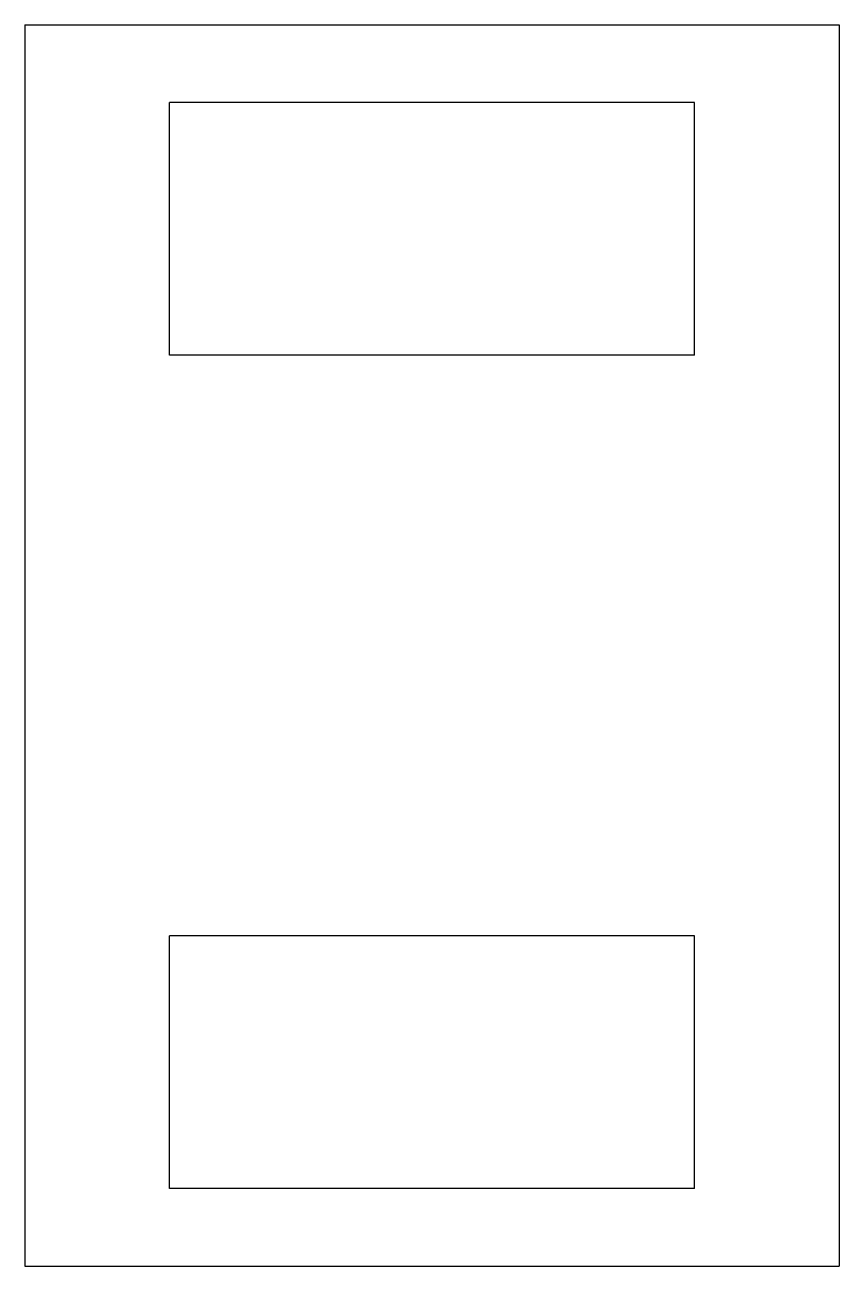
# Model space of a CAD drawing. Header units: inches. Extents: x 0 to 41.9, y 0 to 63.9.
import ezdxf

# ---------------------------------------------------------------- set-up
doc = ezdxf.new("R2010")
doc.units = ezdxf.units.IN
doc.header["$MEASUREMENT"] = 0

msp = doc.modelspace()

# ---------------------------------------------------------------- linework, layer by layer
at = {"color": 7, "linetype": 'Continuous', "lineweight": 25}
for p, q in [((0, 63.875), (0, 0)), ((0, 63.875), (41.875, 63.875)), ((41.875, 63.875), (41.875, 0)), ((34.4375, 59.875), (7.4375, 59.875)), ((7.4375, 46.875), (7.4375, 59.875)), ((34.4375, 46.875), (34.4375, 59.875)), ((34.4375, 46.875), (7.4375, 46.875)), ((34.4375, 17), (7.4375, 17)), ((7.4375, 4), (7.4375, 17)), ((34.4375, 4), (34.4375, 17)), ((34.4375, 4), (7.4375, 4)), ((0, 0), (41.875, 0))]:
    msp.add_line(p, q, dxfattribs=at)

doc.saveas('drawing.dxf')
